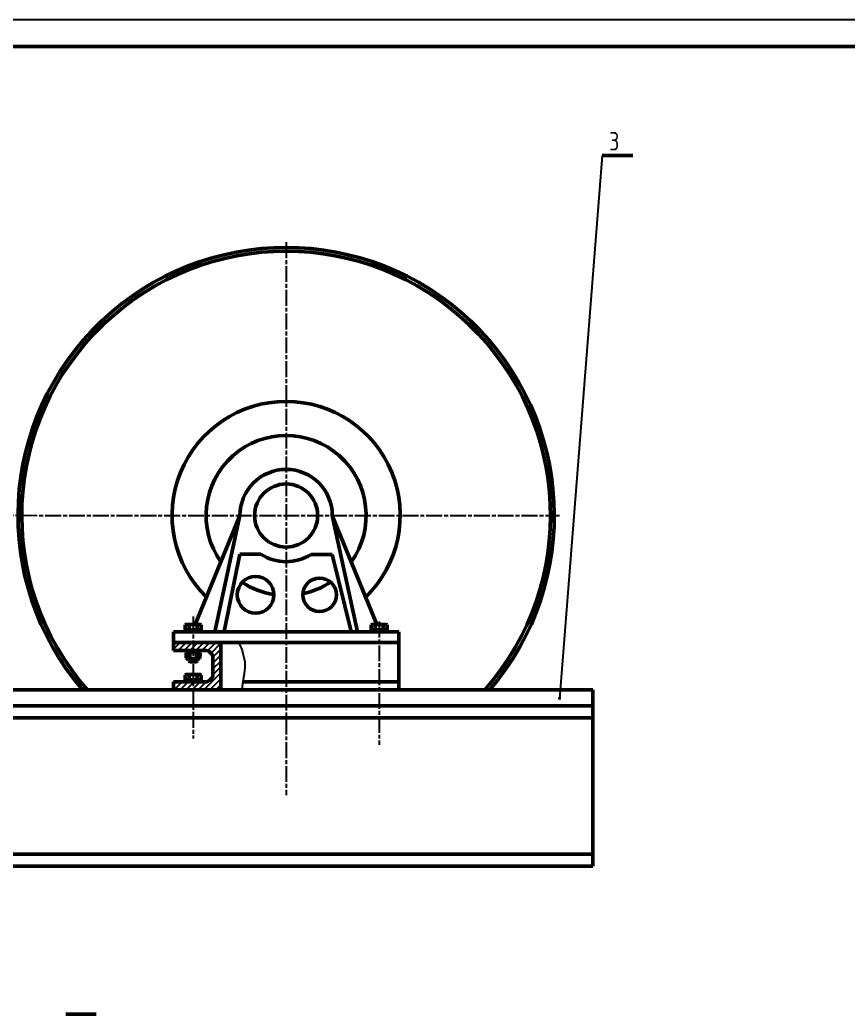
# Model space of a CAD drawing. Header units: millimetres. Extents: x -2161 to -582, y -4625 to -3434.
# Drawn here: x -1828.1 to -1515.2, y -3809.5 to -3433.7 of the extents above; entities that cross this region are included whole.
import ezdxf

# ---------------------------------------------------------------- set-up
doc = ezdxf.new("R2010")
doc.units = ezdxf.units.MM
doc.header["$LTSCALE"] = 0.5
doc.linetypes.add('AM_ISO02W050', pattern=[7.5, 6, -1.5])
doc.linetypes.add('AM_ISO08W050', pattern=[18, 12, -1.5, 3, -1.5])
for name, color, linetype, lineweight in [('A.Net Dam Co Ban', 7, 'Continuous', 50), ('AM_0', 7, 'Continuous', 50), ('AM_0N', 7, 'Continuous', 50), ('AM_4', 3, 'Continuous', 25), ('AM_4N', 3, 'Continuous', 25), ('AM_5', 3, 'Continuous', 25), ('AM_7', 4, 'AM_ISO08W050', 25), ('AM_8', 1, 'Continuous', 25), ('Đường tâm', 4, 'AM_ISO08W050', 25)]:
    doc.layers.add(name, color=color, linetype=linetype, lineweight=lineweight)
doc.styles.get("Standard").update_dxf_attribs({"font": 'tcvn+7284-2003i.ttf', "width": 0.8, "height": 3.5})
pattern_1 = [(45, (0, 0.118), (-1.122532, 1.122532), [])]

msp = doc.modelspace()

# ---------------------------------------------------------------- hatches: boundary and pattern name
at = {"layer": 'AM_5'}
h = msp.add_hatch(color=256, dxfattribs=at)
edge = h.paths.add_edge_path(flags=0)
edge.add_arc((-1624.2, -3690.12), 0.625, 0, 360)
at = {"layer": 'AM_8'}
h = msp.add_hatch(dxfattribs=at)
h.set_pattern_fill('ANSI31', color=1, scale=0.5)
h.set_pattern_definition(pattern_1)
h.paths.add_polyline_path([(-1770.08, -3669), (-1770.08, -3672), (-1762.63, -3672), (-1762.63, -3669)])
h = msp.add_hatch(dxfattribs=at)
h.set_pattern_fill('ANSI31', color=1, scale=0.5)
h.set_pattern_definition(pattern_1)
h.paths.add_polyline_path([(-1752.14, -3669), (-1762.63, -3669), (-1762.63, -3672), (-1758.14, -3672, -0.414214), (-1755.14, -3675), (-1755.14, -3680.94, -0.414214), (-1758.14, -3683.94), (-1762.63, -3683.94), (-1762.63, -3686.94), (-1752.14, -3686.94)])
h = msp.add_hatch(dxfattribs=at)
h.set_pattern_fill('ANSI31', color=1, scale=0.5)
h.set_pattern_definition(pattern_1)
h.paths.add_polyline_path([(-1770.08, -3683.94), (-1770.08, -3686.94), (-1762.63, -3686.94), (-1762.63, -3683.94)])

# ---------------------------------------------------------------- linework, layer by layer
at = {"linetype": 'Continuous', "lineweight": 0, "extrusion": (0, 1, 0)}
for p, q in [((-1744.95, -3621.05), (-1744.95, -3621.05)), ((-1710.08, -3621.05), (-1710.08, -3621.05)), ((-1770.08, -3665.01), (-1727.51, -3665.01))]:
    msp.add_line(p, q, dxfattribs=at)
at = {"linetype": 'AM_ISO02W050', "lineweight": 0, "extrusion": (0, 1, 0)}
for p, q in [((-1744.95, -3621.05), (-1744.95, -3621.05)), ((-1744.95, -3621.05), (-1744.95, -3621.05)), ((-1710.08, -3621.05), (-1710.08, -3621.05)), ((-1763.81, -3665.01), (-1763.81, -3665.01)), ((-1691.22, -3665.01), (-1691.22, -3665.01)), ((-1763.81, -3683.94), (-1763.81, -3683.94))]:
    msp.add_line(p, q, dxfattribs=at)
at = {"layer": 'A.Net Dam Co Ban'}
for p, q in [((-2027.88, -3686.94), (-1802.6, -3686.94)), ((-1807.16, -3686.94), (-1979.27, -3686.94)), ((-1802.6, -3686.94), (-1611.61, -3686.94)), ((-1611.61, -3693), (-2012.66, -3693)), ((-1991.63, -3693), (-1611.68, -3693)), ((-1955.34, -3697.55), (-1611.62, -3697.55)), ((-1611.67, -3749.06), (-1955.57, -3749.06)), ((-1994.55, -3753.6), (-1611.61, -3753.6)), ((-1611.68, -3753.6), (-1645.01, -3753.6))]:
    msp.add_line(p, q, dxfattribs=at)
at = {"layer": 'AM_0'}
for p, q in [((-982.32, -3443.74), (-2141.32, -3443.74)), ((-1608.04, -3484.94), (-1596.49, -3484.94)), ((-1827.41, -3604.4), (-1827.15, -3602.83)), ((-1827.41, -3604.4), (-1827.63, -3605.72)), ((-1761.83, -3662.25), (-1744.95, -3621.05)), ((-1693.2, -3662.25), (-1710.08, -3621.05)), ((-1827.41, -3637.7), (-1827.63, -3636.38)), ((-1737.01, -3635.67), (-1745.01, -3635.65)), ((-1718.09, -3635.72), (-1710.16, -3635.74)), ((-1827.41, -3637.7), (-1827.15, -3639.27)), ((-1684.89, -3665.01), (-1770.08, -3665.01)), ((-1770.08, -3665.01), (-1760.15, -3665.01)), ((-1770.08, -3672), (-1770.08, -3665.01)), ((-1762.51, -3664.38), (-1762.76, -3664.38)), ((-1684.89, -3665.01), (-1694.88, -3665.01)), ((-1692.52, -3664.38), (-1692.27, -3664.38)), ((-1684.89, -3669), (-1684.89, -3665.01)), ((-1684.89, -3665.01), (-1684.89, -3669)), ((-1770.08, -3669), (-1727.51, -3669)), ((-1752.14, -3669), (-1752.14, -3686.94)), ((-1727.51, -3669), (-1684.89, -3669)), ((-1684.89, -3669), (-1684.89, -3672)), ((-1684.89, -3669), (-1684.89, -3686.94)), ((-1770.08, -3672), (-1758.14, -3672)), ((-1762.51, -3672), (-1762.76, -3672)), ((-1764.15, -3675.31), (-1764.15, -3676.06)), ((-1755.14, -3675), (-1755.14, -3680.94)), ((-1770.08, -3683.94), (-1758.14, -3683.94)), ((-1770.08, -3686.94), (-1770.08, -3683.94)), ((-1762.51, -3683.32), (-1762.76, -3683.32)), ((-1743.86, -3683.94), (-1684.89, -3683.94)), ((-1684.89, -3686.94), (-1684.89, -3683.94)), ((-1770.14, -3686.94), (-1684.89, -3686.94)), ((-1611.61, -3686.94), (-1611.68, -3753.6)), ((-1810.74, -3809.47), (-1799.24, -3809.47))]:
    msp.add_line(p, q, dxfattribs=at)
at = {"layer": 'AM_0', "extrusion": (0, 1, 0)}
for p, q in [((-1744.95, -3621.05), (-1754.49, -3665.01)), ((-1710.08, -3621.05), (-1700.54, -3665.01)), ((-1750.89, -3664.94), (-1745.01, -3635.65)), ((-1710.16, -3635.74), (-1702.96, -3664.94))]:
    msp.add_line(p, q, dxfattribs=at)
at = {"layer": 'AM_0', "extrusion": (0, 0, -1)}
for centre, radius in [((1727.51, -3621.05), 11.92), ((1739.03, -3651.02), 6.93), ((1714.86, -3651.02), 6.33)]:
    msp.add_circle(centre, radius, dxfattribs=at)
at = {"layer": 'AM_0'}
for centre, radius, start, end in [((-1727.51, -3621.05), 101.3, 319.4242, 220.5758), ((-1727.51, -3621.05), 99.9, 318.7321, 221.2679), ((-1727.51, -3621.01), 43.08, 314.2474, 225.7526), ((-1727.51, -3621.05), 30.24, 324.5278, 215.4722), ((-1727.51, -3621.05), 17.44, 0, 180), ((-1727.51, -3621.05), 17.44, 236.9951, 302.7287), ((-1727.51, -3621.05), 30.24, 236.6849, 261.2572), ((-1727.51, -3621.05), 30.24, 282.0934, 303.6877), ((-1758.14, -3675), 3, 360, 90), ((-1758.14, -3680.94), 3, 270, 0)]:
    msp.add_arc(centre, radius, start, end, dxfattribs=at)
at = {"layer": 'AM_0N'}
for p, q in [((-1765.66, -3662.42), (-1765.25, -3662.18)), ((-1765.66, -3662.42), (-1765.66, -3664.23)), ((-1765.25, -3662.18), (-1760.01, -3662.18)), ((-1764.15, -3662.42), (-1764.15, -3664.23)), ((-1761.12, -3662.42), (-1761.12, -3664.23)), ((-1759.6, -3662.42), (-1760.01, -3662.18)), ((-1759.6, -3662.42), (-1759.6, -3664.23)), ((-1695.42, -3662.42), (-1695.02, -3662.18)), ((-1695.42, -3662.42), (-1695.42, -3664.23)), ((-1689.77, -3662.18), (-1695.02, -3662.18)), ((-1693.91, -3662.42), (-1693.91, -3664.23)), ((-1690.88, -3662.42), (-1690.88, -3664.23)), ((-1689.37, -3662.42), (-1689.77, -3662.18)), ((-1689.37, -3662.42), (-1689.37, -3664.23)), ((-1765.05, -3664.23), (-1765.66, -3664.23)), ((-1765.27, -3665.01), (-1765.27, -3664.38)), ((-1762.76, -3664.38), (-1765.27, -3664.38)), ((-1763.12, -3665.01), (-1765.27, -3665.01)), ((-1765.05, -3664.23), (-1765.05, -3664.38)), ((-1760.21, -3664.23), (-1765.05, -3664.23)), ((-1765.05, -3664.38), (-1764.38, -3664.38)), ((-1764.38, -3664.38), (-1760.88, -3664.38)), ((-1762.76, -3664.38), (-1763.12, -3665.01)), ((-1762.51, -3664.38), (-1762.87, -3665.01)), ((-1760, -3665.01), (-1762.87, -3665.01)), ((-1760, -3664.38), (-1762.51, -3664.38)), ((-1760.88, -3664.38), (-1760.21, -3664.38)), ((-1760.21, -3664.23), (-1760.21, -3664.38)), ((-1759.6, -3664.23), (-1760.21, -3664.23)), ((-1760, -3664.38), (-1760, -3665.01)), ((-1695.42, -3664.23), (-1694.81, -3664.23)), ((-1695.03, -3664.38), (-1692.52, -3664.38)), ((-1695.03, -3664.38), (-1695.03, -3665.01)), ((-1695.03, -3665.01), (-1692.16, -3665.01)), ((-1694.81, -3664.23), (-1694.81, -3664.38)), ((-1694.81, -3664.23), (-1689.98, -3664.23)), ((-1694.14, -3664.38), (-1694.81, -3664.38)), ((-1690.65, -3664.38), (-1694.14, -3664.38)), ((-1692.52, -3664.38), (-1692.16, -3665.01)), ((-1692.27, -3664.38), (-1691.91, -3665.01)), ((-1692.27, -3664.38), (-1689.76, -3664.38)), ((-1691.91, -3665.01), (-1689.76, -3665.01)), ((-1689.98, -3664.38), (-1690.65, -3664.38)), ((-1689.98, -3664.23), (-1689.98, -3664.38)), ((-1689.98, -3664.23), (-1689.37, -3664.23)), ((-1689.76, -3665.01), (-1689.76, -3664.38)), ((-1765.27, -3672.63), (-1765.27, -3672)), ((-1762.76, -3672), (-1765.27, -3672)), ((-1763.12, -3672.63), (-1765.27, -3672.63)), ((-1765.23, -3672.91), (-1765.24, -3675)), ((-1765.23, -3672.91), (-1764.7, -3672.61)), ((-1765.05, -3672), (-1764.38, -3672)), ((-1764.7, -3672.61), (-1760.56, -3672.64)), ((-1764.38, -3672), (-1760.88, -3672)), ((-1763.93, -3672.92), (-1763.95, -3675.01)), ((-1762.76, -3672), (-1763.12, -3672.63)), ((-1762.51, -3672), (-1762.87, -3672.63)), ((-1760, -3672.63), (-1762.87, -3672.63)), ((-1760, -3672), (-1762.51, -3672)), ((-1761.34, -3672.94), (-1761.35, -3675.03)), ((-1760.88, -3672), (-1760.21, -3672)), ((-1760.04, -3672.95), (-1760.56, -3672.64)), ((-1760.04, -3672.95), (-1760.05, -3675.04)), ((-1760, -3672), (-1760, -3672.63)), ((-1765.24, -3675), (-1764.72, -3675.31)), ((-1764.72, -3675.31), (-1760.58, -3675.34)), ((-1764.15, -3675.31), (-1764.15, -3676.06)), ((-1763.88, -3676.33), (-1764.15, -3676.06)), ((-1764.15, -3676.06), (-1761.15, -3676.06)), ((-1763.88, -3676.33), (-1761.42, -3676.33)), ((-1761.15, -3676.06), (-1761.42, -3676.33)), ((-1761.15, -3675.33), (-1761.15, -3676.06)), ((-1760.05, -3675.04), (-1760.58, -3675.34)), ((-1765.66, -3681.35), (-1765.25, -3681.12)), ((-1765.66, -3681.35), (-1765.66, -3683.17)), ((-1765.25, -3681.12), (-1760.01, -3681.12)), ((-1764.15, -3681.35), (-1764.15, -3683.17)), ((-1761.12, -3681.35), (-1761.12, -3683.17)), ((-1759.6, -3681.35), (-1760.01, -3681.12)), ((-1759.6, -3681.35), (-1759.6, -3683.17)), ((-1765.05, -3683.17), (-1765.66, -3683.17)), ((-1765.27, -3683.94), (-1765.27, -3683.32)), ((-1762.76, -3683.32), (-1765.27, -3683.32)), ((-1763.12, -3683.94), (-1765.27, -3683.94)), ((-1765.05, -3683.17), (-1765.05, -3683.32)), ((-1760.21, -3683.17), (-1765.05, -3683.17)), ((-1765.05, -3683.32), (-1764.38, -3683.32)), ((-1764.38, -3683.32), (-1760.88, -3683.32)), ((-1762.76, -3683.32), (-1763.12, -3683.94)), ((-1762.51, -3683.32), (-1762.87, -3683.94)), ((-1760, -3683.94), (-1762.87, -3683.94)), ((-1760, -3683.32), (-1762.51, -3683.32)), ((-1760.88, -3683.32), (-1760.21, -3683.32)), ((-1760.21, -3683.17), (-1760.21, -3683.32)), ((-1759.6, -3683.17), (-1760.21, -3683.17)), ((-1760, -3683.32), (-1760, -3683.94))]:
    msp.add_line(p, q, dxfattribs=at)
for centre, radius, start, end in [((-1764.9, -3663.52), 1.34, 55.5531, 115.5531), ((-1762.63, -3667.19), 5.01, 72.3875, 107.6125), ((-1760.36, -3663.52), 1.34, 64.4469, 124.4469), ((-1694.67, -3663.52), 1.34, 55.5531, 115.5531), ((-1692.39, -3667.19), 5.01, 72.3875, 107.6125), ((-1690.12, -3663.52), 1.34, 64.4469, 124.4469), ((-1764.59, -3673.86), 1.15, 55.1769, 115.1769), ((-1762.66, -3677.02), 4.29, 71.9984, 107.2323), ((-1760.69, -3673.89), 1.15, 64.0538, 124.0538), ((-1764.59, -3674.06), 1.15, 244.0538, 304.0538), ((-1762.62, -3670.93), 4.29, 251.9984, 287.2323), ((-1760.69, -3674.09), 1.15, 235.1769, 295.1769), ((-1764.9, -3682.46), 1.34, 55.5531, 115.5531), ((-1762.63, -3686.13), 5.01, 72.3875, 107.6125), ((-1760.36, -3682.46), 1.34, 64.4469, 124.4469)]:
    msp.add_arc(centre, radius, start, end, dxfattribs=at)
at = {"layer": 'AM_4'}
msp.add_line((-972.32, -3433.74), (-2161.32, -3433.74), dxfattribs=at)
msp.add_spline([(-1745.34, -3669), (-1743.09, -3677.36), (-1744.12, -3686.94), (-1744.12, -3686.98)], degree=3, dxfattribs=at)
at = {"layer": 'AM_4N'}
for p, q in [((-1763.91, -3675.31), (-1763.91, -3676.3)), ((-1761.39, -3675.33), (-1761.39, -3676.3))]:
    msp.add_line(p, q, dxfattribs=at)
at = {"layer": 'AM_5'}
for p, q in [((-1608.04, -3484.94), (-1624.22, -3690.27)), ((-1596.54, -3484.94), (-1608.04, -3484.94))]:
    msp.add_line(p, q, dxfattribs=at)
at = {"layer": 'AM_7'}
for p, q in [((-1727.51, -3517.75), (-1727.51, -3726.75)), ((-2052.54, -3620.89), (-1624.21, -3621.05)), ((-1762.63, -3659.24), (-1762.63, -3705.32)), ((-1692.39, -3661.12), (-1692.39, -3707.65))]:
    msp.add_line(p, q, dxfattribs=at)
at = {"layer": 'Đường tâm'}
msp.add_line((-1827.44, -3637.7), (-1827.41, -3637.7), dxfattribs=at)

# ---------------------------------------------------------------- texts
at = {"layer": 'AM_5', "color": 30, "insert": (-1603.52, -3483.1), "char_height": 7, "attachment_point": 8}
msp.add_mtext('3', dxfattribs=at)

doc.saveas('drawing.dxf')
